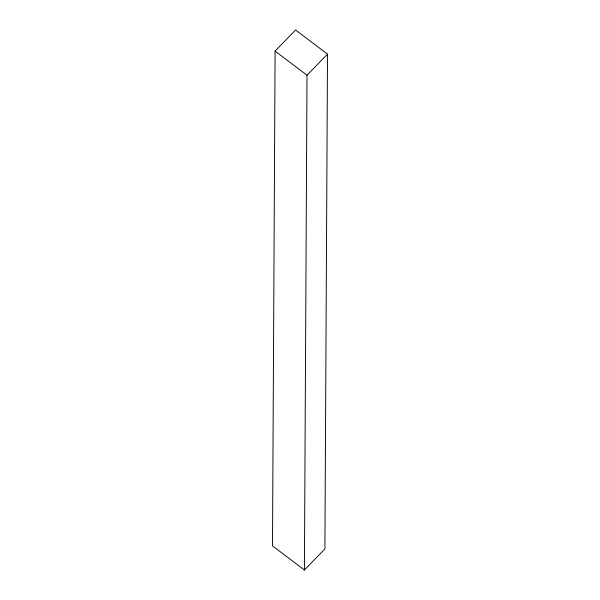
<?xml version="1.0" encoding="UTF-8"?>
<svg xmlns="http://www.w3.org/2000/svg" width="600" height="600" viewBox="0 0 600 600"><rect width="100%" height="100%" fill="white"/><g stroke="black" fill="none" stroke-linecap="round" stroke-linejoin="round"><path stroke-width="0.9" d="M275.093 51.097L272.498 545.857L304.418 570L324.907 548.903L327.502 54.142L295.582 30L275.093 51.097L307.005 75.233L304.418 570M307.005 75.233L327.502 54.142"/></g></svg>
